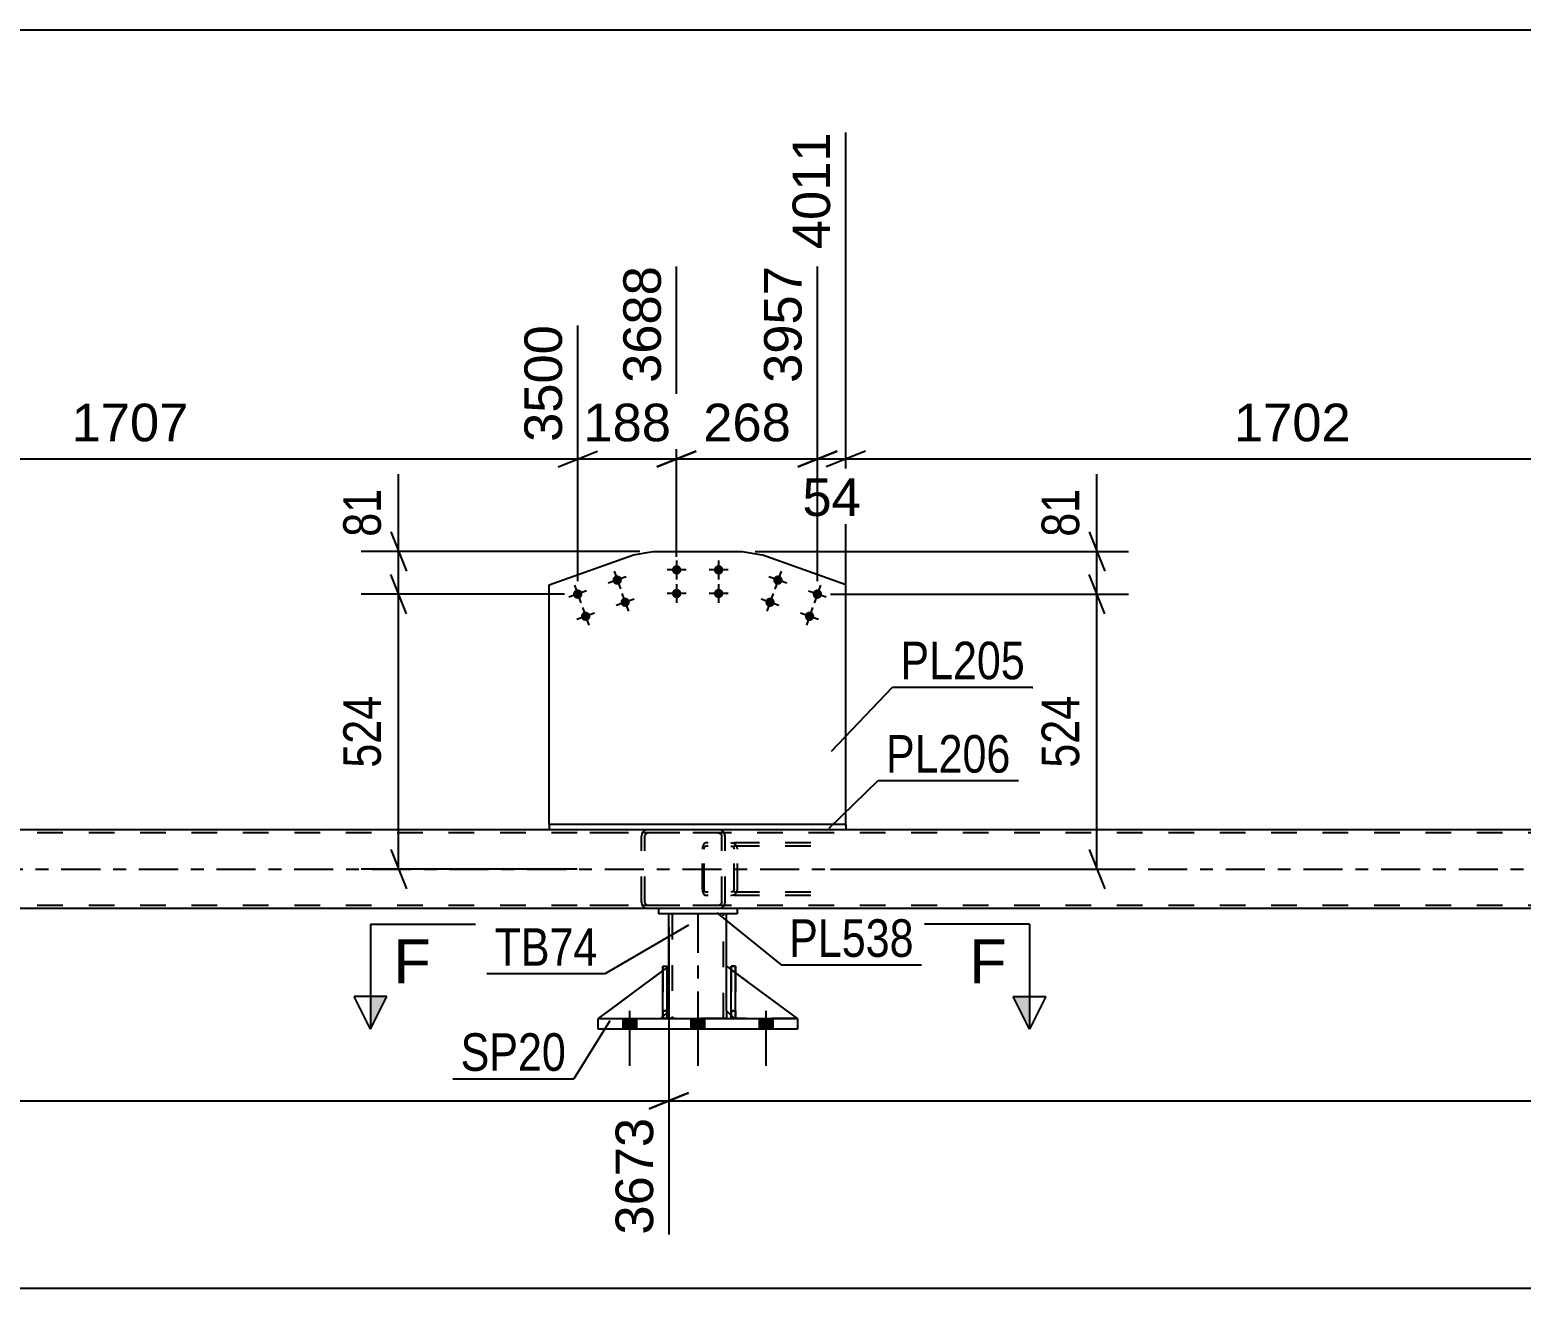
# Model space of a CAD drawing. Header units: millimetres. Extents: x 0 to 841, y -266 to 594.
# Drawn here: x 228.3 to 342, y 147.9 to 243.9 of the extents above; entities that cross this region are included whole.
import ezdxf

# ---------------------------------------------------------------- set-up
doc = ezdxf.new("R2010")
doc.units = ezdxf.units.MM
doc.linetypes.add('DXK_LINE_DOT2', pattern=[3.9198, 1.9599, -1.9599])
doc.linetypes.add('DXK_LINE_DOT3', pattern=[5.9187, 2.979, -0.9799, 0.9799, -0.9799])
doc.styles.add('Arial', font='arial.ttf', dxfattribs={"height": 0.2})
doc.styles.add('Arial Narrow', font='ARIALN.TTF', dxfattribs={"height": 0.2})

# ---------------------------------------------------------------- blocks, each defined once
blk = doc.blocks.new('Bolt-317311845-7837 - 7789')
at = {"linetype": 'Continuous'}
for points in [[(285.65, 201.8, -1), (284.97, 202.04, -1)], [(285.05, 200.11, -1), (284.37, 200.35, -1)], [(288.66, 200.73, -1), (287.98, 200.97, -1)], [(288.06, 199.04, -1), (287.38, 199.28, -1)]]:
    blk.add_hatch(color=1, dxfattribs=at).paths.add_polyline_path(points)
at = {"color": 1, "linetype": 'Continuous'}
for p, q in [((285.55, 202.6), (285.07, 201.24)), ((285.99, 201.68), (284.63, 202.16)), ((288.56, 201.53), (288.08, 200.17)), ((285.38, 199.99), (284.03, 200.47)), ((284.95, 200.9), (284.47, 199.55)), ((289, 200.61), (287.65, 201.09)), ((288.4, 198.92), (287.04, 199.4)), ((287.96, 199.84), (287.48, 198.48))]:
    blk.add_line(p, q, dxfattribs=at)
blk = doc.blocks.new('Bolt-317311845-7838 - 7789')
at = {"linetype": 'Continuous'}
for points in [[(277.95, 202.7, -1), (277.23, 202.7, -1)], [(281.15, 202.7, -1), (280.43, 202.7, -1)], [(277.95, 200.9, -1), (277.23, 200.9, -1)], [(281.15, 200.9, -1), (280.43, 200.9, -1)]]:
    blk.add_hatch(color=1, dxfattribs=at).paths.add_polyline_path(points)
at = {"color": 1, "linetype": 'Continuous'}
for p, q in [((278.31, 202.7), (276.87, 202.7)), ((277.59, 203.42), (277.59, 201.98)), ((281.51, 202.7), (280.07, 202.7)), ((280.79, 203.42), (280.79, 201.98)), ((277.59, 201.62), (277.59, 200.18)), ((280.79, 201.62), (280.79, 200.18)), ((278.31, 200.9), (276.87, 200.9)), ((281.51, 200.9), (280.07, 200.9))]:
    blk.add_line(p, q, dxfattribs=at)
blk = doc.blocks.new('Bolt-317311845-7839 - 7789')
at = {"linetype": 'Continuous'}
for points in [[(273.4, 202.04, -1), (272.72, 201.8, -1)], [(270.39, 200.98, -1), (269.71, 200.73, -1)], [(274, 200.35, -1), (273.33, 200.11, -1)], [(270.99, 199.28, -1), (270.31, 199.04, -1)]]:
    blk.add_hatch(color=1, dxfattribs=at).paths.add_polyline_path(points)
at = {"color": 1, "linetype": 'Continuous'}
for p, q in [((272.82, 202.6), (273.3, 201.25)), ((269.81, 201.53), (270.29, 200.18)), ((273.74, 202.17), (272.38, 201.68)), ((270.73, 201.1), (269.37, 200.61)), ((274.34, 200.47), (272.99, 199.99)), ((273.42, 200.91), (273.91, 199.55)), ((271.33, 199.4), (269.97, 198.92)), ((270.41, 199.84), (270.89, 198.48))]:
    blk.add_line(p, q, dxfattribs=at)
blk = doc.blocks.new('Bolt-317311845-7952 - 7789')
at = {"linetype": 'Continuous'}
for points in [[(273.48, 167.68), (274.52, 167.68), (274.52, 168.48), (273.48, 168.48)], [(273.48, 167.68), (274.52, 167.68), (274.52, 168.48), (273.48, 168.48)], [(273.48, 167.68), (274.52, 167.68), (274.52, 168.48), (273.48, 168.48)], [(278.68, 167.68), (279.72, 167.68), (279.72, 168.48), (278.68, 168.48)], [(278.68, 167.68), (279.72, 167.68), (279.72, 168.48), (278.68, 168.48)], [(283.88, 167.68), (284.92, 167.68), (284.92, 168.48), (283.88, 168.48)], [(283.88, 167.68), (284.92, 167.68), (284.92, 168.48), (283.88, 168.48)], [(283.88, 167.68), (284.92, 167.68), (284.92, 168.48), (283.88, 168.48)]]:
    blk.add_hatch(color=1, dxfattribs=at).paths.add_polyline_path(points)
at = {"color": 1, "linetype": 'Continuous'}
for p, q in [((273.48, 168.48), (273.48, 167.68)), ((273.48, 168.48), (273.48, 167.68)), ((273.48, 168.48), (273.48, 167.68)), ((274, 169.08), (274, 164.88)), ((274, 169.08), (274, 164.88)), ((274, 169.08), (274, 164.88)), ((274.52, 168.48), (274.52, 167.68)), ((274.52, 168.48), (274.52, 167.68)), ((274.52, 168.48), (274.52, 167.68)), ((278.68, 168.48), (278.68, 167.68)), ((278.68, 168.48), (278.68, 167.68)), ((279.2, 169.08), (279.2, 164.88)), ((279.2, 169.08), (279.2, 164.88)), ((279.72, 168.48), (279.72, 167.68)), ((279.72, 168.48), (279.72, 167.68)), ((283.88, 168.48), (283.88, 167.68)), ((283.88, 168.48), (283.88, 167.68)), ((283.88, 168.48), (283.88, 167.68)), ((284.4, 169.08), (284.4, 164.88)), ((284.4, 169.08), (284.4, 164.88)), ((284.4, 169.08), (284.4, 164.88)), ((284.92, 168.48), (284.92, 167.68)), ((284.92, 168.48), (284.92, 167.68)), ((284.92, 168.48), (284.92, 167.68))]:
    blk.add_line(p, q, dxfattribs=at)
blk = doc.blocks.new('Part-317311845-7910 - 7789')
at = {"color": 7, "linetype": 'DXK_LINE_DOT2'}
for p, q in [((720.78, 182.64), (130.06, 182.64)), ((290.49, 182.88), (267.88, 182.88)), ((720.78, 177.12), (130.06, 177.12)), ((282.2, 176.88), (276.2, 176.88))]:
    blk.add_line(p, q, dxfattribs=at)
at = {"color": 2, "linetype": 'Continuous'}
for p, q in [((267.88, 182.88), (201.77, 182.88)), ((356.39, 182.88), (290.49, 182.88)), ((276.2, 176.88), (134.06, 176.88)), ((446.47, 176.88), (282.2, 176.88))]:
    blk.add_line(p, q, dxfattribs=at)
at = {"color": 7, "linetype": 'DXK_LINE_DOT3'}
blk.add_line((130.06, 179.88), (720.78, 179.88), dxfattribs=at)
blk = doc.blocks.new('Part-317311845-7858 - 7789')
at = {"color": 2, "linetype": 'Continuous'}
for p, q in [((267.88, 201.57), (274.29, 203.85)), ((274.29, 203.85), (275.79, 204.1)), ((275.79, 204.1), (282.59, 204.1)), ((282.59, 204.1), (284.08, 203.84)), ((290.49, 201.57), (284.08, 203.84)), ((267.88, 183.28), (267.88, 201.57)), ((290.49, 183.28), (290.49, 201.57))]:
    blk.add_line(p, q, dxfattribs=at)
at = {"color": 7, "linetype": 'DXK_LINE_DOT2'}
blk.add_line((290.49, 183.28), (267.88, 183.28), dxfattribs=at)
blk = doc.blocks.new('Part-317311845-8050 - 7789')
at = {"color": 2, "linetype": 'Continuous'}
for p, q in [((281.75, 168.48), (281.75, 172.48)), ((281.75, 172.48), (282.07, 172.48)), ((282.07, 168.48), (282.07, 172.48)), ((281.75, 168.48), (281.75, 168.48)), ((282.07, 168.48), (281.75, 168.48))]:
    blk.add_line(p, q, dxfattribs=at)
at = {"color": 7, "linetype": 'DXK_LINE_DOT2'}
for p, q in [((281.75, 172.48), (281.75, 169.08)), ((282.07, 169.08), (282.07, 172.48)), ((281.75, 169.08), (281.75, 168.48)), ((281.75, 169.08), (282.07, 169.08)), ((281.75, 168.48), (281.75, 168.48)), ((281.75, 168.48), (281.75, 168.48)), ((282.07, 168.48), (282.07, 169.08)), ((282.07, 168.48), (282.07, 168.48))]:
    blk.add_line(p, q, dxfattribs=at)
blk = doc.blocks.new('Part-317311845-7907 - 7789')
at = {"color": 7, "linetype": 'DXK_LINE_DOT2'}
for p, q in [((279.57, 181.58), (279.55, 181.4)), ((279.55, 178.36), (279.55, 181.4)), ((279.63, 181.74), (279.57, 181.58)), ((279.72, 181.84), (279.63, 181.74)), ((279.69, 181.4), (279.7, 181.49)), ((279.69, 178.36), (279.69, 181.4)), ((279.7, 181.49), (279.72, 181.57)), ((279.82, 181.88), (279.72, 181.84)), ((279.72, 181.57), (279.77, 181.62)), ((279.77, 181.62), (279.82, 181.64)), ((287.83, 181.88), (279.82, 181.88)), ((287.83, 181.64), (279.82, 181.64)), ((281.29, 181.64), (281.29, 181.88)), ((281.92, 181.84), (281.73, 181.88)), ((281.73, 181.64), (281.83, 181.62)), ((281.83, 181.62), (281.91, 181.57)), ((281.91, 181.57), (281.96, 181.49)), ((281.96, 181.49), (281.98, 181.4)), ((281.98, 178.36), (281.98, 181.4)), ((282.24, 181.4), (282.2, 181.58)), ((282.24, 178.36), (282.24, 181.4)), ((279.55, 178.36), (279.57, 178.17)), ((279.57, 178.17), (279.63, 178.02)), ((279.63, 178.02), (279.72, 177.91)), ((279.7, 178.27), (279.69, 178.36)), ((279.72, 178.19), (279.7, 178.27)), ((279.77, 178.14), (279.72, 178.19)), ((279.72, 177.91), (279.82, 177.88)), ((279.82, 178.12), (279.77, 178.14)), ((287.83, 178.12), (279.82, 178.12)), ((287.83, 177.88), (279.82, 177.88)), ((281.29, 177.88), (281.29, 178.12)), ((281.83, 178.14), (281.73, 178.12)), ((281.73, 177.88), (281.92, 177.91)), ((281.91, 178.19), (281.83, 178.14)), ((281.96, 178.27), (281.91, 178.19)), ((281.98, 178.36), (281.96, 178.27)), ((282.2, 178.17), (282.24, 178.36))]:
    blk.add_line(p, q, dxfattribs=at)
for centre, start, end in [((281.75, 181.38), 23.8951, 68.8487), ((281.75, 178.37), 291.1513, 336.1049)]:
    blk.add_arc(centre, 0.492, start, end, dxfattribs=at)
blk = doc.blocks.new('Part-317311845-7908 - 7789')
at = {"color": 7, "linetype": 'DXK_LINE_DOT2'}
for p, q in [((280.78, 182.88), (268.42, 182.88)), ((280.78, 182.64), (268.42, 182.64)), ((274.94, 182.58), (274.9, 182.4)), ((274.9, 177.36), (274.9, 182.4)), ((275.16, 182.4), (275.18, 182.49)), ((275.16, 177.36), (275.16, 182.4)), ((275.18, 182.49), (275.23, 182.57)), ((275.41, 182.88), (275.22, 182.84)), ((275.23, 182.57), (275.31, 182.62)), ((275.31, 182.62), (275.41, 182.64)), ((280.97, 182.84), (280.78, 182.88)), ((280.78, 182.64), (280.87, 182.62)), ((280.87, 182.62), (280.96, 182.57)), ((280.96, 182.57), (281.01, 182.49)), ((281.01, 182.49), (281.03, 182.4)), ((281.03, 177.36), (281.03, 182.4)), ((281.29, 182.4), (281.25, 182.58)), ((281.29, 177.36), (281.29, 182.4)), ((280.78, 177.12), (268.42, 177.12)), ((280.78, 176.88), (268.42, 176.88)), ((274.9, 177.36), (274.94, 177.17)), ((275.18, 177.27), (275.16, 177.36)), ((275.23, 177.19), (275.18, 177.27)), ((275.22, 176.91), (275.41, 176.88)), ((275.31, 177.14), (275.23, 177.19)), ((275.41, 177.12), (275.31, 177.14)), ((280.87, 177.14), (280.78, 177.12)), ((280.78, 176.88), (280.97, 176.91)), ((280.96, 177.19), (280.87, 177.14)), ((281.01, 177.27), (280.96, 177.19)), ((281.03, 177.36), (281.01, 177.27)), ((281.25, 177.17), (281.29, 177.36))]:
    blk.add_line(p, q, dxfattribs=at)
for centre, start, end in [((275.39, 182.38), 110.7583, 155.68), ((280.8, 182.38), 24.32, 69.2417), ((275.39, 177.38), 204.32, 249.2417), ((280.8, 177.38), 290.7583, 335.68)]:
    blk.add_arc(centre, 0.496, start, end, dxfattribs=at)
blk = doc.blocks.new('Part-317311845-8052 - 7789')
at = {"color": 7, "linetype": 'DXK_LINE_DOT2'}
for p, q in [((282.07, 172.48), (281.75, 172.48)), ((281.75, 169.08), (281.75, 172.48)), ((281.75, 172.48), (281.75, 168.48)), ((282.07, 172.48), (282.07, 169.08)), ((282.07, 168.48), (282.07, 172.48)), ((282.07, 169.08), (281.75, 169.08)), ((281.75, 168.48), (281.75, 169.08)), ((282.07, 168.48), (281.75, 168.48)), ((282.07, 169.08), (282.07, 168.48)), ((282.07, 168.48), (282.07, 168.48))]:
    blk.add_line(p, q, dxfattribs=at)
blk = doc.blocks.new('Part-317311845-7973 - 7789')
at = {"color": 2, "linetype": 'Continuous'}
for p, q in [((290.49, 183.28), (267.88, 183.28)), ((267.88, 183.28), (267.88, 182.88)), ((290.49, 183.28), (290.49, 182.88)), ((290.49, 182.88), (267.88, 182.88))]:
    blk.add_line(p, q, dxfattribs=at)
blk = doc.blocks.new('Part-317311845-8049 - 7789')
at = {"color": 2, "linetype": 'Continuous'}
for p, q in [((277, 172.48), (277, 176.48)), ((281.4, 172.48), (281.4, 176.48)), ((277, 168.48), (277, 169.08)), ((281.4, 169.08), (281.4, 168.48))]:
    blk.add_line(p, q, dxfattribs=at)
at = {"color": 7, "linetype": 'DXK_LINE_DOT2'}
for p, q in [((281.4, 176.48), (277, 176.48)), ((277.24, 176.48), (277.24, 168.48)), ((281.16, 168.48), (281.16, 176.48)), ((277, 169.08), (277, 172.48)), ((281.4, 169.08), (281.4, 172.48)), ((281.4, 168.48), (277, 168.48))]:
    blk.add_line(p, q, dxfattribs=at)
at = {"color": 7, "linetype": 'DXK_LINE_DOT3'}
blk.add_line((279.2, 176.48), (279.2, 168.48), dxfattribs=at)
blk = doc.blocks.new('Part-317311845-8051 - 7789')
at = {"color": 2, "linetype": 'Continuous'}
for p, q in [((276.55, 168.48), (276.55, 172.48)), ((276.55, 172.48), (276.87, 172.48)), ((276.87, 168.48), (276.87, 172.48)), ((276.55, 168.48), (276.55, 168.48)), ((276.87, 168.48), (276.55, 168.48))]:
    blk.add_line(p, q, dxfattribs=at)
at = {"color": 7, "linetype": 'DXK_LINE_DOT2'}
for p, q in [((276.55, 172.48), (276.55, 169.08)), ((276.87, 169.08), (276.87, 172.48)), ((276.55, 169.08), (276.55, 168.48)), ((276.55, 169.08), (276.87, 169.08)), ((276.55, 168.48), (276.55, 168.48)), ((276.55, 168.48), (276.55, 168.48)), ((276.87, 168.48), (276.87, 169.08)), ((276.87, 168.48), (276.87, 168.48))]:
    blk.add_line(p, q, dxfattribs=at)
blk = doc.blocks.new('Part-317311845-8059 - 7789')
at = {"color": 7, "linetype": 'DXK_LINE_DOT2'}
for p, q in [((277, 172.48), (271.6, 168.48)), ((277, 169.08), (277, 172.48)), ((277, 172.48), (277, 169.08)), ((271.6, 168.48), (276.4, 168.48)), ((276.4, 168.48), (277, 169.08)), ((277, 169.08), (276.4, 168.48)), ((277, 169.08), (277, 169.08))]:
    blk.add_line(p, q, dxfattribs=at)
blk = doc.blocks.new('Part-317311845-8060 - 7789')
at = {"color": 2, "linetype": 'Continuous'}
for p, q in [((281.4, 169.08), (281.4, 172.48)), ((281.4, 172.48), (281.75, 172.22)), ((286.8, 168.48), (282.07, 171.98)), ((281.75, 168.72), (281.4, 169.08))]:
    blk.add_line(p, q, dxfattribs=at)
at = {"color": 7, "linetype": 'DXK_LINE_DOT2'}
for p, q in [((282.07, 171.98), (281.75, 172.22)), ((281.75, 168.72), (282, 168.48)), ((282, 168.48), (286.8, 168.48))]:
    blk.add_line(p, q, dxfattribs=at)
blk = doc.blocks.new('Part-317311845-8061 - 7789')
at = {"color": 7, "linetype": 'DXK_LINE_DOT2'}
for p, q in [((281.4, 169.08), (281.4, 172.48)), ((281.4, 172.48), (286.8, 168.48)), ((282, 168.48), (281.4, 169.08)), ((286.8, 168.48), (282, 168.48))]:
    blk.add_line(p, q, dxfattribs=at)
blk = doc.blocks.new('Part-317311845-8067 - 7789')
at = {"color": 2, "linetype": 'Continuous'}
for p, q in [((282.2, 176.88), (276.2, 176.88)), ((276.2, 176.88), (276.2, 176.48)), ((282.2, 176.48), (276.2, 176.48)), ((282.2, 176.88), (282.2, 176.48))]:
    blk.add_line(p, q, dxfattribs=at)
blk = doc.blocks.new('Part-317311845-8073 - 7789')
at = {"color": 2, "linetype": 'Continuous'}
for p, q in [((276.55, 172.15), (271.6, 168.48)), ((277, 172.48), (276.87, 172.38)), ((277, 169.08), (277, 172.48)), ((276.55, 168.63), (276.4, 168.48)), ((277, 169.08), (276.87, 168.95)), ((277, 169.08), (277, 169.08))]:
    blk.add_line(p, q, dxfattribs=at)
at = {"color": 7, "linetype": 'DXK_LINE_DOT2'}
for p, q in [((276.87, 172.38), (276.55, 172.15)), ((277, 169.08), (277, 172.48)), ((271.6, 168.48), (271.6, 168.48)), ((271.6, 168.48), (276.4, 168.48)), ((277, 169.08), (276.4, 168.48)), ((276.87, 168.95), (276.55, 168.63))]:
    blk.add_line(p, q, dxfattribs=at)
blk = doc.blocks.new('Part-317311845-8089 - 7789')
at = {"color": 2, "linetype": 'Continuous'}
for p, q in [((271.6, 167.68), (271.6, 168.48)), ((271.6, 168.48), (286.8, 168.48)), ((286.8, 168.48), (286.8, 167.68)), ((286.8, 167.68), (271.6, 167.68))]:
    blk.add_line(p, q, dxfattribs=at)
blk = doc.blocks.new('Part-317311845-8105 - 7789')
at = {"color": 7, "linetype": 'DXK_LINE_DOT2'}
for p, q in [((276.55, 172.48), (276.87, 172.48)), ((276.55, 169.08), (276.55, 172.48)), ((276.55, 172.48), (276.55, 168.48)), ((276.87, 172.48), (276.87, 169.08)), ((276.87, 168.48), (276.87, 172.38)), ((276.87, 169.08), (276.55, 169.08)), ((276.55, 168.48), (276.55, 169.08)), ((276.87, 168.48), (276.55, 168.48)), ((276.87, 169.08), (276.87, 168.48)), ((276.87, 168.48), (276.87, 168.48))]:
    blk.add_line(p, q, dxfattribs=at)
blk = doc.blocks.new('StraightDimension-317311845-6935 - 5789')
at = {"color": 7, "linetype": 'Continuous'}
blk.add_line((91.95, 243.89), (736.88, 243.89), dxfattribs=at)
blk = doc.blocks.new('StraightDimension-317311845-8163 - 7789')
at = {"color": 7, "linetype": 'Continuous'}
for p, q in [((290.49, 184.28), (290.49, 236.05)), ((358.56, 192.34), (358.56, 221.35)), ((291.99, 211.76), (288.99, 210.56)), ((357.06, 210.56), (360.06, 211.76)), ((290.49, 211.16), (358.56, 211.16))]:
    blk.add_line(p, q, dxfattribs=at)
at = {"color": 0}
blk.add_wipeout([(329.57, 211.91), (329.57, 216.11), (319.48, 216.11), (319.48, 211.91)], dxfattribs=at)
at = {"color": 3, "style": 'Arial'}
blk.add_text('1702', height=2.865, dxfattribs=at).set_placement((320.08, 212.51))
at = {"color": 0, "linetype": 'Continuous'}
blk.add_wipeout([(357.96, 221.95), (353.76, 221.95), (353.76, 211.86), (357.96, 211.86)], dxfattribs=at)
at = {"color": 3, "linetype": 'Continuous', "style": 'Arial'}
blk.add_text('5712', height=2.865, rotation=90.0002, dxfattribs=at).set_placement((357.36, 212.46))
blk = doc.blocks.new('StraightDimension-317311845-8164 - 7789')
at = {"color": 7, "linetype": 'Continuous'}
for p, q in [((290.49, 184.28), (290.49, 236.05)), ((288.32, 201.85), (288.32, 225.85)), ((286.82, 210.56), (289.82, 211.76)), ((291.99, 211.76), (288.99, 210.56)), ((288.32, 211.16), (290.49, 211.16))]:
    blk.add_line(p, q, dxfattribs=at)
at = {"color": 0, "linetype": 'Continuous'}
blk.add_wipeout([(289.89, 236.65), (285.69, 236.65), (285.69, 226.56), (289.89, 226.56)], dxfattribs=at)
at = {"color": 3, "linetype": 'Continuous', "style": 'Arial'}
blk.add_text('4011', height=2.865, rotation=90.0002, dxfattribs=at).set_placement((289.29, 227.16))
at = {"color": 0}
blk.add_wipeout([(292.23, 206.21), (292.23, 210.41), (286.58, 210.41), (286.58, 206.21)], dxfattribs=at)
at = {"color": 3, "style": 'Arial'}
blk.add_text('54', height=2.865, dxfattribs=at).set_placement((287.18, 206.81))
blk = doc.blocks.new('StraightDimension-317311845-8165 - 7789')
at = {"color": 7, "linetype": 'Continuous'}
for p, q in [((277.59, 203.7), (277.59, 225.85)), ((288.32, 201.85), (288.32, 225.85)), ((276.09, 210.56), (279.09, 211.76)), ((289.82, 211.76), (286.82, 210.56)), ((277.59, 211.16), (288.32, 211.16))]:
    blk.add_line(p, q, dxfattribs=at)
at = {"color": 0}
blk.add_wipeout([(286.89, 211.91), (286.89, 216.11), (279.02, 216.11), (279.02, 211.91)], dxfattribs=at)
at = {"color": 3, "style": 'Arial'}
blk.add_text('268', height=2.865, dxfattribs=at).set_placement((279.62, 212.51))
at = {"color": 0, "linetype": 'Continuous'}
blk.add_wipeout([(287.72, 226.45), (283.52, 226.45), (283.52, 216.36), (287.72, 216.36)], dxfattribs=at)
at = {"color": 3, "linetype": 'Continuous', "style": 'Arial'}
blk.add_text('3957', height=2.865, rotation=90.0002, dxfattribs=at).set_placement((287.12, 216.96))
blk = doc.blocks.new('StraightDimension-317311845-8166 - 7789')
at = {"color": 7, "linetype": 'Continuous'}
for p, q in [((277.59, 203.7), (277.59, 225.85)), ((270.05, 201.85), (270.05, 221.35)), ((268.55, 210.56), (271.55, 211.76)), ((279.09, 211.76), (276.09, 210.56)), ((270.05, 211.16), (277.59, 211.16))]:
    blk.add_line(p, q, dxfattribs=at)
at = {"color": 0}
blk.add_wipeout([(277.75, 211.91), (277.75, 216.11), (269.88, 216.11), (269.88, 211.91)], dxfattribs=at)
at = {"color": 3, "style": 'Arial'}
blk.add_text('188', height=2.865, dxfattribs=at).set_placement((270.48, 212.51))
at = {"color": 0, "linetype": 'Continuous'}
blk.add_wipeout([(276.99, 226.45), (272.79, 226.45), (272.79, 216.36), (276.99, 216.36)], dxfattribs=at)
at = {"color": 3, "linetype": 'Continuous', "style": 'Arial'}
blk.add_text('3688', height=2.865, rotation=90.0002, dxfattribs=at).set_placement((276.39, 216.96))
blk = doc.blocks.new('StraightDimension-317311845-8167 - 7789')
at = {"color": 7, "linetype": 'Continuous'}
for p, q in [((201.77, 184.28), (201.77, 236.05)), ((270.05, 201.85), (270.05, 221.35)), ((203.27, 211.76), (200.27, 210.56)), ((268.55, 210.56), (271.55, 211.76)), ((201.77, 211.16), (270.05, 211.16))]:
    blk.add_line(p, q, dxfattribs=at)
at = {"color": 0}
blk.add_wipeout([(240.95, 211.91), (240.95, 216.11), (230.86, 216.11), (230.86, 211.91)], dxfattribs=at)
at = {"color": 3, "style": 'Arial'}
blk.add_text('1707', height=2.865, dxfattribs=at).set_placement((231.46, 212.51))
at = {"color": 0, "linetype": 'Continuous'}
blk.add_wipeout([(269.45, 221.95), (265.25, 221.95), (265.25, 211.86), (269.45, 211.86)], dxfattribs=at)
at = {"color": 3, "linetype": 'Continuous', "style": 'Arial'}
blk.add_text('3500', height=2.865, rotation=90.0002, dxfattribs=at).set_placement((268.85, 212.46))
blk = doc.blocks.new('StraightDimension-317311845-8351 - 7789')
at = {"color": 7, "linetype": 'Continuous'}
for p, q in [((277, 175.48), (277, 152.01)), ((275.5, 161.61), (278.5, 162.81)), ((130.06, 162.21), (277, 162.21))]:
    blk.add_line(p, q, dxfattribs=at)
at = {"color": 0, "linetype": 'Continuous'}
blk.add_wipeout([(276.4, 161.51), (272.2, 161.51), (272.2, 151.41), (276.4, 151.41)], dxfattribs=at)
at = {"color": 3, "linetype": 'Continuous', "style": 'Arial'}
blk.add_text('3673', height=2.865, rotation=90.0002, dxfattribs=at).set_placement((275.8, 152.01))
blk = doc.blocks.new('StraightDimension-317311845-8359 - 7789')
at = {"color": 7, "linetype": 'Continuous'}
for p, q in [((277, 175.48), (277, 152.01)), ((278.5, 162.81), (275.5, 161.61)), ((277, 162.21), (447.27, 162.21))]:
    blk.add_line(p, q, dxfattribs=at)
blk = doc.blocks.new('StraightDimension-317311845-27250 - 7789')
at = {"color": 7, "linetype": 'Continuous'}
blk.add_line((130.06, 147.92), (732.88, 147.92), dxfattribs=at)
blk = doc.blocks.new('StraightDimension-317311845-27331 - 7789')
at = {"color": 7, "linetype": 'Continuous'}
for p, q in [((256.39, 204.1), (256.39, 210.01)), ((256.39, 204.1), (256.39, 210.01)), ((255.79, 205.6), (256.99, 202.6)), ((274.79, 204.1), (253.54, 204.1)), ((256.39, 200.85), (256.39, 204.1)), ((256.99, 199.35), (255.79, 202.35)), ((269.05, 200.85), (253.54, 200.85))]:
    blk.add_line(p, q, dxfattribs=at)
at = {"color": 0}
blk.add_wipeout([(255.64, 209.48), (251.44, 209.48), (251.44, 204.63), (255.64, 204.63)], dxfattribs=at)
at = {"color": 3, "style": 'Arial Narrow'}
blk.add_text('81', height=2.863, rotation=90.0002, dxfattribs=at).set_placement((255.04, 205.23))
blk = doc.blocks.new('StraightDimension-317311845-27332 - 7789')
at = {"color": 7, "linetype": 'Continuous'}
for p, q in [((256.99, 199.35), (255.79, 202.35)), ((269.05, 200.85), (253.54, 200.85)), ((256.39, 179.88), (256.39, 200.85)), ((255.79, 181.38), (256.99, 178.38)), ((270, 179.88), (253.54, 179.88))]:
    blk.add_line(p, q, dxfattribs=at)
at = {"color": 0}
blk.add_wipeout([(255.64, 193.71), (251.44, 193.71), (251.44, 187.02), (255.64, 187.02)], dxfattribs=at)
at = {"color": 3, "style": 'Arial Narrow'}
blk.add_text('524', height=2.863, rotation=90.0002, dxfattribs=at).set_placement((255.04, 187.62))
blk = doc.blocks.new('StraightDimension-317311845-27358 - 7789')
at = {"color": 7, "linetype": 'Continuous'}
for p, q in [((309.63, 204.1), (309.63, 210.01)), ((309.63, 204.1), (309.63, 210.01)), ((309.03, 205.6), (310.23, 202.6)), ((283.59, 204.1), (312.03, 204.1)), ((309.63, 200.85), (309.63, 204.1)), ((310.23, 199.35), (309.03, 202.35)), ((289.32, 200.85), (312.03, 200.85))]:
    blk.add_line(p, q, dxfattribs=at)
at = {"color": 0}
blk.add_wipeout([(308.88, 209.48), (304.68, 209.48), (304.68, 204.63), (308.88, 204.63)], dxfattribs=at)
at = {"color": 3, "style": 'Arial Narrow'}
blk.add_text('81', height=2.863, rotation=90.0002, dxfattribs=at).set_placement((308.28, 205.23))
blk = doc.blocks.new('StraightDimension-317311845-27359 - 7789')
at = {"color": 7, "linetype": 'Continuous'}
for p, q in [((310.23, 199.35), (309.03, 202.35)), ((289.32, 200.85), (312.03, 200.85)), ((309.63, 179.88), (309.63, 200.85)), ((309.03, 181.38), (310.23, 178.38)), ((289.32, 179.88), (312.03, 179.88))]:
    blk.add_line(p, q, dxfattribs=at)
at = {"color": 0}
blk.add_wipeout([(308.88, 193.71), (304.68, 193.71), (304.68, 187.02), (308.88, 187.02)], dxfattribs=at)
at = {"color": 3, "style": 'Arial Narrow'}
blk.add_text('524', height=2.863, rotation=90.0002, dxfattribs=at).set_placement((308.28, 187.62))
blk = doc.blocks.new('Mark-317311845-7854 - 7789')
at = {"color": 30, "linetype": 'Continuous'}
for p, q in [((289.41, 188.88), (294.05, 193.76)), ((294.05, 193.76), (304.76, 193.76))]:
    blk.add_line(p, q, dxfattribs=at)
at = {"color": 0}
blk.add_wipeout([(304.16, 194.36), (304.16, 197.36), (294.65, 197.36), (294.65, 194.36)], dxfattribs=at)
blk.add_wipeout([(304.16, 194.36), (304.16, 197.36), (294.65, 197.36), (294.65, 194.36)], dxfattribs=at)
at = {"color": 3, "style": 'Arial Narrow'}
blk.add_text('PL205', height=2.863, dxfattribs=at).set_placement((294.65, 194.36))
blk = doc.blocks.new('Mark-317311845-7969 - 7789')
at = {"color": 30, "linetype": 'Continuous'}
for p, q in [((289.21, 183.01), (292.95, 186.64)), ((292.95, 186.64), (303.65, 186.64))]:
    blk.add_line(p, q, dxfattribs=at)
at = {"color": 0}
blk.add_wipeout([(303.05, 187.24), (303.05, 190.24), (293.55, 190.24), (293.55, 187.24)], dxfattribs=at)
blk.add_wipeout([(303.05, 187.24), (303.05, 190.24), (293.55, 190.24), (293.55, 187.24)], dxfattribs=at)
at = {"color": 3, "style": 'Arial Narrow'}
blk.add_text('PL206', height=2.863, dxfattribs=at).set_placement((293.55, 187.24))
blk = doc.blocks.new('Mark-317311845-8045 - 7789')
at = {"color": 30, "linetype": 'Continuous'}
for p in [(278.49, 175.61), (263.11, 171.91)]:
    blk.add_line(p, (272.16, 171.91), dxfattribs=at)
at = {"color": 0}
blk.add_wipeout([(271.56, 172.51), (271.56, 175.51), (263.71, 175.51), (263.71, 172.51)], dxfattribs=at)
blk.add_wipeout([(271.56, 172.51), (271.56, 175.51), (263.71, 175.51), (263.71, 172.51)], dxfattribs=at)
at = {"color": 3, "style": 'Arial Narrow'}
blk.add_text('TB74', height=2.863, dxfattribs=at).set_placement((263.71, 172.51))
blk = doc.blocks.new('Mark-317311845-8063 - 7789')
at = {"color": 30, "linetype": 'Continuous'}
for p, q in [((280.65, 176.55), (285.57, 172.59)), ((285.57, 172.59), (296.27, 172.59))]:
    blk.add_line(p, q, dxfattribs=at)
at = {"color": 0}
blk.add_wipeout([(295.67, 173.19), (295.67, 176.19), (286.17, 176.19), (286.17, 173.19)], dxfattribs=at)
blk.add_wipeout([(295.67, 173.19), (295.67, 176.19), (286.17, 176.19), (286.17, 173.19)], dxfattribs=at)
at = {"color": 3, "style": 'Arial Narrow'}
blk.add_text('PL538', height=2.863, dxfattribs=at).set_placement((286.17, 173.19))
blk = doc.blocks.new('Mark-317311845-8085 - 7789')
at = {"color": 30, "linetype": 'Continuous'}
for p in [(272.49, 168.31), (260.52, 163.9)]:
    blk.add_line(p, (269.75, 163.9), dxfattribs=at)
at = {"color": 0}
blk.add_wipeout([(269.15, 164.5), (269.15, 167.5), (261.12, 167.5), (261.12, 164.5)], dxfattribs=at)
blk.add_wipeout([(269.15, 164.5), (269.15, 167.5), (261.12, 167.5), (261.12, 164.5)], dxfattribs=at)
at = {"color": 3, "style": 'Arial Narrow'}
blk.add_text('SP20', height=2.863, dxfattribs=at).set_placement((261.12, 164.5))
blk = doc.blocks.new('SectionMark-317311845-26610 - 7789')
at = {"linetype": 'Continuous'}
for points in [[(254.25, 170.18), (255.5, 170.18), (254.25, 167.68)], [(303.25, 170.18), (304.5, 170.18), (304.5, 167.68)]]:
    blk.add_hatch(color=6, dxfattribs=at).paths.add_polyline_path(points)
at = {"color": 6, "linetype": 'Continuous'}
for p, q in [((254.25, 175.68), (262.25, 175.68)), ((254.25, 175.68), (254.25, 167.68)), ((304.5, 175.68), (296.5, 175.68)), ((304.5, 175.68), (304.5, 167.68)), ((254.25, 167.68), (253, 170.18)), ((255.5, 170.18), (253, 170.18)), ((254.25, 167.68), (255.5, 170.18)), ((303.25, 170.18), (305.75, 170.18)), ((304.5, 167.68), (303.25, 170.18)), ((305.75, 170.18), (304.5, 167.68))]:
    blk.add_line(p, q, dxfattribs=at)
at = {"color": 0, "linetype": 'Continuous'}
for points in [[(258.85, 171.18), (258.85, 174.68), (256, 174.68), (256, 171.18)], [(302.75, 171.18), (302.75, 174.68), (299.9, 174.68), (299.9, 171.18)]]:
    blk.add_wipeout(points, dxfattribs=at)
at = {"color": 3, "linetype": 'Continuous', "style": 'Arial'}
for p in [(256, 171.18), (299.9, 171.18)]:
    blk.add_text('F', height=3.34, dxfattribs=at).set_placement(p)

msp = doc.modelspace()

# ---------------------------------------------------------------- block references
for name in ['StraightDimension-317311845-6935 - 5789', 'Part-317311845-7858 - 7789', 'Bolt-317311845-7839 - 7789', 'Bolt-317311845-7838 - 7789', 'Bolt-317311845-7837 - 7789', 'Part-317311845-7973 - 7789', 'Part-317311845-7910 - 7789', 'Part-317311845-7908 - 7789', 'Part-317311845-7907 - 7789', 'Part-317311845-8067 - 7789', 'Part-317311845-8049 - 7789', 'Part-317311845-8059 - 7789', 'Part-317311845-8073 - 7789', 'Part-317311845-8051 - 7789', 'Part-317311845-8105 - 7789', 'Part-317311845-8060 - 7789', 'Part-317311845-8061 - 7789', 'Part-317311845-8050 - 7789', 'Part-317311845-8052 - 7789', 'Part-317311845-8089 - 7789', 'Bolt-317311845-7952 - 7789']:
    msp.add_blockref(name, (0, 0))

# ---------------------------------------------------------------- next in the draw order: block references
for name in ['StraightDimension-317311845-8163 - 7789', 'StraightDimension-317311845-8351 - 7789']:
    msp.add_blockref(name, (0, 0))

# ---------------------------------------------------------------- next in the draw order: block references
for name in ['StraightDimension-317311845-8164 - 7789', 'StraightDimension-317311845-8359 - 7789']:
    msp.add_blockref(name, (0, 0))

# ---------------------------------------------------------------- next in the draw order: block references
for name in ['StraightDimension-317311845-8165 - 7789', 'Mark-317311845-8063 - 7789', 'Mark-317311845-8045 - 7789', 'StraightDimension-317311845-27250 - 7789']:
    msp.add_blockref(name, (0, 0))

# ---------------------------------------------------------------- next in the draw order: block references
for name in ['StraightDimension-317311845-8166 - 7789', 'StraightDimension-317311845-27358 - 7789', 'Mark-317311845-8085 - 7789']:
    msp.add_blockref(name, (0, 0))

# ---------------------------------------------------------------- next in the draw order: block references
for name in ['StraightDimension-317311845-8167 - 7789', 'StraightDimension-317311845-27359 - 7789', 'SectionMark-317311845-26610 - 7789']:
    msp.add_blockref(name, (0, 0))

# ---------------------------------------------------------------- next in the draw order: block references
for name in ['StraightDimension-317311845-27331 - 7789', 'Mark-317311845-7854 - 7789']:
    msp.add_blockref(name, (0, 0))

# ---------------------------------------------------------------- next in the draw order: block references
for name in ['StraightDimension-317311845-27332 - 7789', 'Mark-317311845-7969 - 7789']:
    msp.add_blockref(name, (0, 0))

doc.saveas('drawing.dxf')
